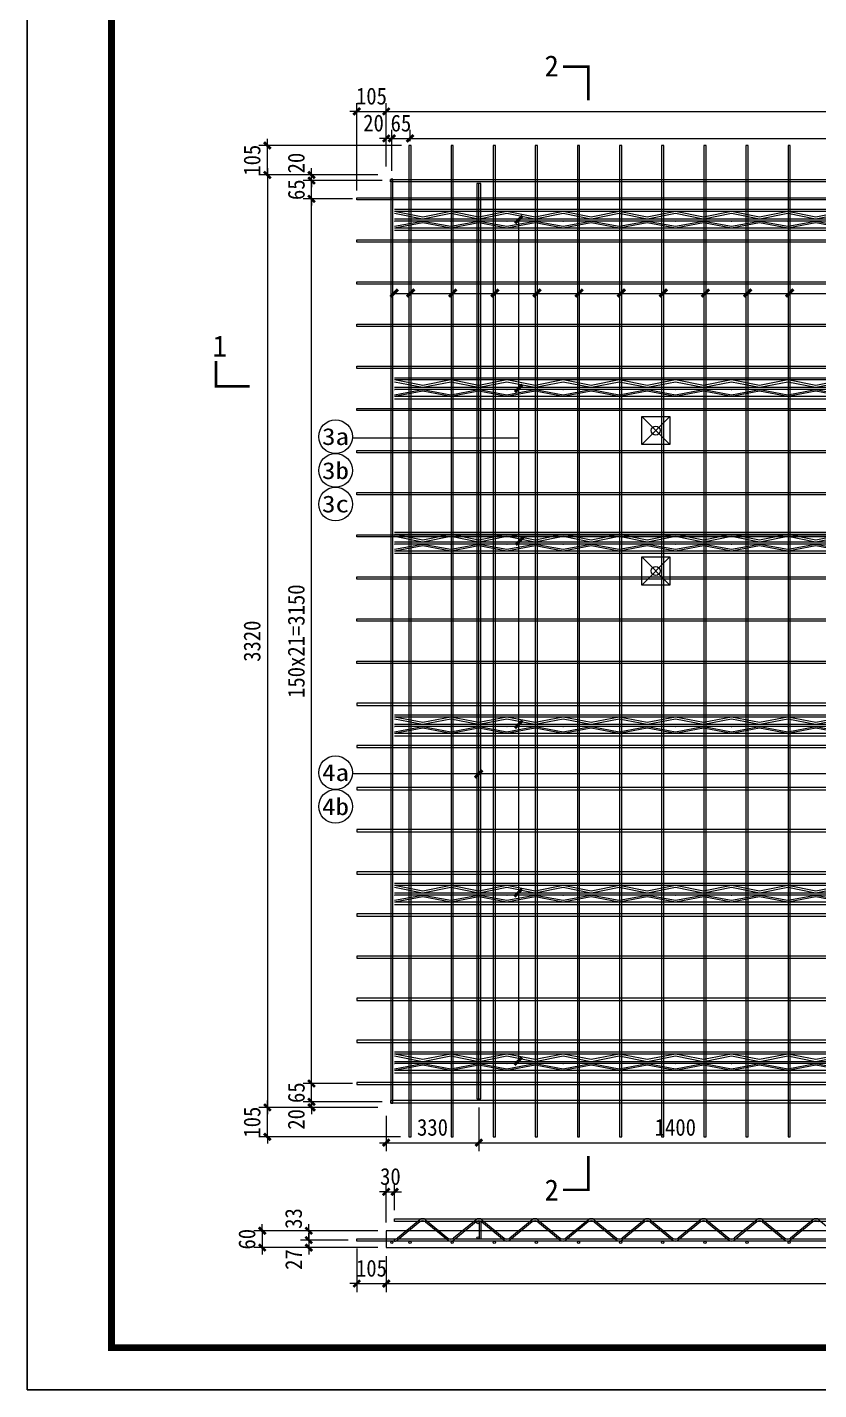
# Model space of a CAD drawing. Header units: millimetres. Extents: x 0 to 12600, y 0 to 8910.
# Drawn here: x 0 to 2819, y 0 to 4851 of the extents above; entities that cross this region are included whole.
import ezdxf
from ezdxf.enums import TextEntityAlignment as Align

# ---------------------------------------------------------------- set-up
doc = ezdxf.new("R2010")
doc.units = ezdxf.units.MM
for name, color, linetype, lineweight in [('PUB_DIM', 3, 'Continuous', 15), ('YG-标注', 151, 'Continuous', 15), ('YZ-符号', 96, 'Continuous', 9), ('墙板支撑', 7, 'Continuous', 15), ('文字标注', 7, 'Continuous', 15), ('轮廓线', 2, 'Continuous', 13)]:
    doc.layers.add(name, color=color, linetype=linetype, lineweight=lineweight)
for name, color, linetype in [('S-DETL-TEXT', 7, 'Continuous'), ('YZ-标题文字', 2, 'Continuous'), ('图框2', 1, 'Continuous'), ('图框线', 7, 'Continuous'), ('桁架', 4, 'Continuous'), ('钢筋', 7, 'Continuous')]:
    doc.layers.add(name, color=color, linetype=linetype)
doc.styles.add('YG-样式 2', font='simhei.ttf')
doc.styles.add('YZ-样式 1', font='simhei.ttf', dxfattribs={"width": 0.85})
doc.styles.add('YZ-样式 2', font='simhei.ttf', dxfattribs={"width": 0.9})
doc.dimstyles.new('YZ-30', dxfattribs={"dimscale": 30, "dimtxt": 2, "dimasz": 0.8, "dimexe": 1, "dimexo": 1, "dimgap": 0.8, "dimtad": 1, "dimdec": 0, "dimzin": 1, "dimdsep": 46, "dimtxsty": 'YZ-样式 2', "dimblk": 'ARCHTICK', "dimcen": 250, "dimdle": 0.8, "dimclrd": 151, "dimclre": 151, "dimclrt": 7, "dimazin": 0, "dimtfac": 1, "dimtdec": 0, "dimtix": 1, "dimtmove": 2, "dimatfit": 2, "dimldrblk": 'ARCHTICK', "dimfxl": 1, "dimlwd": 9, "dimlwe": 9, "dimarcsym": 0})

# ---------------------------------------------------------------- blocks, each defined once
blk = doc.blocks.new('_ArchTick')
at = {"color": 0, "linetype": 'ByBlock', "const_width": 0.4}
blk.add_lwpolyline([(-0.5, -0.5), (0.5, 0.5)], dxfattribs=at)
blk = doc.blocks.new('*D34')
at = {"layer": 'Defpoints', "color": 0, "ltscale": 30, "transparency": 16777216}
for p in [(1278.5, 4325.3), (855.2, 1005.3), (1278.5, 1005.3)]:
    blk.add_point(p, dxfattribs=at)
at = {"layer": 'YG-标注', "color": 151, "lineweight": 9, "ltscale": 30, "transparency": 16777216}
for p, q in [((1248.5, 4325.3), (825.2, 4325.3)), ((855.2, 4349.3), (855.2, 981.3)), ((1248.5, 1005.3), (825.2, 1005.3))]:
    blk.add_line(p, q, dxfattribs=at)
at = {"layer": 'YG-标注', "color": 151, "lineweight": 9, "ltscale": 30, "transparency": 16777216, "xscale": 24, "yscale": 24, "zscale": 24}
for p, rotation in [((855.2, 4325.3), 90), ((855.2, 1005.3), 270)]:
    blk.add_blockref('_ArchTick', p, dxfattribs=dict(at, rotation=rotation))
at = {"layer": 'YG-标注', "color": 7, "lineweight": 9, "ltscale": 30, "transparency": 16777216, "insert": (800.9, 2665.3), "char_height": 60, "attachment_point": 5, "rotation": 90, "style": 'YZ-样式 2'}
blk.add_mtext('3320', dxfattribs=at)
blk = doc.blocks.new('*D35')
at = {"layer": 'Defpoints', "color": 0, "ltscale": 30, "transparency": 16777216}
for p in [(855.2, 4430.3), (1363.5, 4430.3), (1278.5, 4325.3)]:
    blk.add_point(p, dxfattribs=at)
at = {"layer": 'YG-标注', "color": 151, "lineweight": 9, "ltscale": 30, "transparency": 16777216}
for p, q in [((1333.5, 4430.3), (825.2, 4430.3)), ((855.2, 4430.3), (855.2, 4454.3)), ((855.2, 4325.3), (855.2, 4430.3)), ((1248.5, 4325.3), (825.2, 4325.3)), ((855.2, 4325.3), (855.2, 4301.3))]:
    blk.add_line(p, q, dxfattribs=at)
at = {"layer": 'YG-标注', "color": 151, "lineweight": 9, "ltscale": 30, "transparency": 16777216, "xscale": 24, "yscale": 24, "zscale": 24}
for p, rotation in [((855.2, 4430.3), 270), ((855.2, 4325.3), 90)]:
    blk.add_blockref('_ArchTick', p, dxfattribs=dict(at, rotation=rotation))
at = {"layer": 'YG-标注', "color": 7, "lineweight": 9, "ltscale": 30, "transparency": 16777216, "insert": (800.9, 4377.8), "char_height": 60, "attachment_point": 5, "rotation": 90, "style": 'YZ-样式 2'}
blk.add_mtext('105', dxfattribs=at)
blk = doc.blocks.new('*D36')
at = {"layer": 'Defpoints', "color": 0, "ltscale": 30, "transparency": 16777216}
for p in [(855.2, 1005.3), (1278.5, 1005.3), (1359.5, 900.3)]:
    blk.add_point(p, dxfattribs=at)
at = {"layer": 'YG-标注', "color": 151, "lineweight": 9, "ltscale": 30, "transparency": 16777216}
for p, q in [((855.2, 1005.3), (855.2, 1029.3)), ((1248.5, 1005.3), (825.2, 1005.3)), ((855.2, 900.3), (855.2, 1005.3)), ((1329.5, 900.3), (825.2, 900.3)), ((855.2, 900.3), (855.2, 876.3))]:
    blk.add_line(p, q, dxfattribs=at)
at = {"layer": 'YG-标注', "color": 151, "lineweight": 9, "ltscale": 30, "transparency": 16777216, "xscale": 24, "yscale": 24, "zscale": 24}
for p, rotation in [((855.2, 1005.3), 270), ((855.2, 900.3), 90)]:
    blk.add_blockref('_ArchTick', p, dxfattribs=dict(at, rotation=rotation))
at = {"layer": 'YG-标注', "color": 7, "lineweight": 9, "ltscale": 30, "transparency": 16777216, "insert": (800.9, 952.8), "char_height": 60, "attachment_point": 5, "rotation": 90, "style": 'YZ-样式 2'}
blk.add_mtext('105', dxfattribs=at)
blk = doc.blocks.new('*D37')
at = {"layer": 'Defpoints', "color": 0, "ltscale": 30, "transparency": 16777216}
for p in [(1012.5, 1025.3), (1293.5, 1025.3), (1278.5, 1005.3)]:
    blk.add_point(p, dxfattribs=at)
at = {"layer": 'YG-标注', "color": 151, "lineweight": 9, "ltscale": 30, "transparency": 16777216}
for p, q in [((1263.5, 1025.3), (982.5, 1025.3)), ((1012.5, 1025.3), (1012.5, 1049.3)), ((1012.5, 1005.3), (1012.5, 1025.3)), ((1248.5, 1005.3), (982.5, 1005.3)), ((1012.5, 1005.3), (1012.5, 981.3))]:
    blk.add_line(p, q, dxfattribs=at)
at = {"layer": 'YG-标注', "color": 151, "lineweight": 9, "ltscale": 30, "transparency": 16777216, "xscale": 24, "yscale": 24, "zscale": 24}
for p, rotation in [((1012.5, 1025.3), 270), ((1012.5, 1005.3), 90)]:
    blk.add_blockref('_ArchTick', p, dxfattribs=dict(at, rotation=rotation))
at = {"layer": 'YG-标注', "color": 7, "lineweight": 9, "ltscale": 30, "transparency": 16777216, "insert": (958.2, 962.6), "char_height": 60, "attachment_point": 5, "rotation": 90, "style": 'YZ-样式 2'}
blk.add_mtext('20', dxfattribs=at)
blk = doc.blocks.new('*D38')
at = {"layer": 'Defpoints', "color": 0, "ltscale": 30, "transparency": 16777216}
for p in [(1012.5, 4240.3), (1188.5, 4240.3), (1188.5, 1090.3)]:
    blk.add_point(p, dxfattribs=at)
at = {"layer": 'YG-标注', "color": 151, "lineweight": 9, "ltscale": 30, "transparency": 16777216}
for p, q in [((1158.5, 4240.3), (982.5, 4240.3)), ((1012.5, 1066.3), (1012.5, 4264.3)), ((1158.5, 1090.3), (982.5, 1090.3))]:
    blk.add_line(p, q, dxfattribs=at)
at = {"layer": 'YG-标注', "color": 151, "lineweight": 9, "ltscale": 30, "transparency": 16777216, "xscale": 24, "yscale": 24, "zscale": 24}
for p, rotation in [((1012.5, 4240.3), 90), ((1012.5, 1090.3), 270)]:
    blk.add_blockref('_ArchTick', p, dxfattribs=dict(at, rotation=rotation))
at = {"layer": 'YG-标注', "color": 7, "lineweight": 9, "ltscale": 30, "transparency": 16777216, "insert": (958.2, 2665.3), "char_height": 60, "attachment_point": 5, "rotation": 90, "style": 'YZ-样式 2'}
blk.add_mtext('150x21=3150', dxfattribs=at)
blk = doc.blocks.new('*D39')
at = {"layer": 'Defpoints', "color": 0, "ltscale": 30, "transparency": 16777216}
for p in [(1012.5, 4305.3), (1293.5, 4305.3), (1188.5, 4240.3)]:
    blk.add_point(p, dxfattribs=at)
at = {"layer": 'YG-标注', "color": 151, "lineweight": 9, "ltscale": 30, "transparency": 16777216}
for p, q in [((1012.5, 4305.3), (1012.5, 4329.3)), ((1263.5, 4305.3), (982.5, 4305.3)), ((1012.5, 4240.3), (1012.5, 4305.3)), ((1158.5, 4240.3), (982.5, 4240.3)), ((1012.5, 4240.3), (1012.5, 4216.3))]:
    blk.add_line(p, q, dxfattribs=at)
at = {"layer": 'YG-标注', "color": 151, "lineweight": 9, "ltscale": 30, "transparency": 16777216, "xscale": 24, "yscale": 24, "zscale": 24}
for p, rotation in [((1012.5, 4305.3), 270), ((1012.5, 4240.3), 90)]:
    blk.add_blockref('_ArchTick', p, dxfattribs=dict(at, rotation=rotation))
at = {"layer": 'YG-标注', "color": 7, "lineweight": 9, "ltscale": 30, "transparency": 16777216, "insert": (958.5, 4272.8), "char_height": 60, "attachment_point": 5, "rotation": 90, "style": 'YZ-样式 2'}
blk.add_mtext('65', dxfattribs=at)
blk = doc.blocks.new('*D40')
at = {"layer": 'Defpoints', "color": 0, "ltscale": 30, "transparency": 16777216}
for p in [(1012.5, 4325.3), (1278.5, 4325.3), (1293.5, 4305.3)]:
    blk.add_point(p, dxfattribs=at)
at = {"layer": 'YG-标注', "color": 151, "lineweight": 9, "ltscale": 30, "transparency": 16777216}
for p, q in [((1248.5, 4325.3), (982.5, 4325.3)), ((1012.5, 4325.3), (1012.5, 4349.3)), ((1012.5, 4305.3), (1012.5, 4325.3)), ((1263.5, 4305.3), (982.5, 4305.3)), ((1012.5, 4305.3), (1012.5, 4281.3))]:
    blk.add_line(p, q, dxfattribs=at)
at = {"layer": 'YG-标注', "color": 151, "lineweight": 9, "ltscale": 30, "transparency": 16777216, "xscale": 24, "yscale": 24, "zscale": 24}
for p, rotation in [((1012.5, 4325.3), 270), ((1012.5, 4305.3), 90)]:
    blk.add_blockref('_ArchTick', p, dxfattribs=dict(at, rotation=rotation))
at = {"layer": 'YG-标注', "color": 7, "lineweight": 9, "ltscale": 30, "transparency": 16777216, "insert": (958.2, 4367.6), "char_height": 60, "attachment_point": 5, "rotation": 90, "style": 'YZ-样式 2'}
blk.add_mtext('20', dxfattribs=at)
blk = doc.blocks.new('*D41')
at = {"layer": 'Defpoints', "color": 0, "ltscale": 30, "transparency": 16777216}
for p in [(1012.5, 1090.3), (1188.5, 1090.3), (1293.5, 1025.3)]:
    blk.add_point(p, dxfattribs=at)
at = {"layer": 'YG-标注', "color": 151, "lineweight": 9, "ltscale": 30, "transparency": 16777216}
for p, q in [((1158.5, 1090.3), (982.5, 1090.3)), ((1012.5, 1090.3), (1012.5, 1114.3)), ((1012.5, 1025.3), (1012.5, 1090.3)), ((1263.5, 1025.3), (982.5, 1025.3)), ((1012.5, 1025.3), (1012.5, 1001.3))]:
    blk.add_line(p, q, dxfattribs=at)
at = {"layer": 'YG-标注', "color": 151, "lineweight": 9, "ltscale": 30, "transparency": 16777216, "xscale": 24, "yscale": 24, "zscale": 24}
for p, rotation in [((1012.5, 1090.3), 270), ((1012.5, 1025.3), 90)]:
    blk.add_blockref('_ArchTick', p, dxfattribs=dict(at, rotation=rotation))
at = {"layer": 'YG-标注', "color": 7, "lineweight": 9, "ltscale": 30, "transparency": 16777216, "insert": (958.5, 1057.8), "char_height": 60, "attachment_point": 5, "rotation": 90, "style": 'YZ-样式 2'}
blk.add_mtext('65', dxfattribs=at)
blk = doc.blocks.new('A$C7C4453D7')
at = {"color": 3, "lineweight": 15, "xscale": -80, "yscale": 80, "zscale": 80, "rotation": 180}
blk.add_blockref('_ArchTick', (0, 0), dxfattribs=at)
blk = doc.blocks.new('*D49')
at = {"layer": 'Defpoints', "color": 0, "ltscale": 30, "transparency": 16777216}
for p in [(1278.5, 4551.4), (1278.5, 4325.3), (1173.5, 4240.3)]:
    blk.add_point(p, dxfattribs=at)
at = {"layer": 'YG-标注', "color": 151, "lineweight": 9, "ltscale": 30, "transparency": 16777216}
for p, q in [((1173.5, 4270.3), (1173.5, 4581.4)), ((1278.5, 4355.3), (1278.5, 4581.4)), ((1173.5, 4551.4), (1149.5, 4551.4)), ((1173.5, 4551.4), (1278.5, 4551.4)), ((1278.5, 4551.4), (1302.5, 4551.4))]:
    blk.add_line(p, q, dxfattribs=at)
at = {"layer": 'YG-标注', "color": 151, "lineweight": 9, "ltscale": 30, "transparency": 16777216, "xscale": 24, "yscale": 24, "zscale": 24}
blk.add_blockref('_ArchTick', (1173.5, 4551.4), dxfattribs=at)
at = {"layer": 'YG-标注', "color": 151, "lineweight": 9, "ltscale": 30, "transparency": 16777216, "xscale": 24, "yscale": 24, "zscale": 24, "rotation": 180}
blk.add_blockref('_ArchTick', (1278.5, 4551.4), dxfattribs=at)
at = {"layer": 'YG-标注', "color": 7, "ltscale": 30, "transparency": 16777216, "insert": (1226, 4605.7), "char_height": 60, "attachment_point": 5, "style": 'YZ-样式 2'}
blk.add_mtext('105', dxfattribs=at)
blk = doc.blocks.new('*D50')
at = {"layer": 'Defpoints', "color": 0, "ltscale": 30, "transparency": 16777216}
for p in [(1363.5, 4455.6), (1363.5, 4415.3), (1298.5, 4310.3)]:
    blk.add_point(p, dxfattribs=at)
at = {"layer": 'YG-标注', "color": 151, "lineweight": 9, "ltscale": 30, "transparency": 16777216}
for p, q in [((1298.5, 4340.3), (1298.5, 4485.6)), ((1363.5, 4445.3), (1363.5, 4485.6)), ((1298.5, 4455.6), (1274.5, 4455.6)), ((1298.5, 4455.6), (1363.5, 4455.6)), ((1363.5, 4455.6), (1387.5, 4455.6))]:
    blk.add_line(p, q, dxfattribs=at)
at = {"layer": 'YG-标注', "color": 151, "lineweight": 9, "ltscale": 30, "transparency": 16777216, "xscale": 24, "yscale": 24, "zscale": 24}
blk.add_blockref('_ArchTick', (1298.5, 4455.6), dxfattribs=at)
at = {"layer": 'YG-标注', "color": 151, "lineweight": 9, "ltscale": 30, "transparency": 16777216, "xscale": 24, "yscale": 24, "zscale": 24, "rotation": 180}
blk.add_blockref('_ArchTick', (1363.5, 4455.6), dxfattribs=at)
at = {"layer": 'YG-标注', "color": 7, "ltscale": 30, "transparency": 16777216, "insert": (1331, 4509.6), "char_height": 60, "attachment_point": 5, "style": 'YZ-样式 2'}
blk.add_mtext('65', dxfattribs=at)
blk = doc.blocks.new('*D51')
at = {"layer": 'Defpoints', "color": 0, "ltscale": 30, "transparency": 16777216}
for p in [(1278.5, 4455.6), (1278.5, 4325.3), (1298.5, 4310.3)]:
    blk.add_point(p, dxfattribs=at)
at = {"layer": 'YG-标注', "color": 151, "lineweight": 9, "ltscale": 30, "transparency": 16777216}
for p, q in [((1278.5, 4355.3), (1278.5, 4485.6)), ((1298.5, 4340.3), (1298.5, 4485.6)), ((1278.5, 4455.6), (1254.5, 4455.6)), ((1298.5, 4455.6), (1278.5, 4455.6)), ((1298.5, 4455.6), (1322.5, 4455.6))]:
    blk.add_line(p, q, dxfattribs=at)
at = {"layer": 'YG-标注', "color": 151, "lineweight": 9, "ltscale": 30, "transparency": 16777216, "xscale": 24, "yscale": 24, "zscale": 24}
blk.add_blockref('_ArchTick', (1278.5, 4455.6), dxfattribs=at)
at = {"layer": 'YG-标注', "color": 151, "lineweight": 9, "ltscale": 30, "transparency": 16777216, "xscale": 24, "yscale": 24, "zscale": 24, "rotation": 180}
blk.add_blockref('_ArchTick', (1298.5, 4455.6), dxfattribs=at)
at = {"layer": 'YG-标注', "color": 7, "ltscale": 30, "transparency": 16777216, "insert": (1233.3, 4509.9), "char_height": 60, "attachment_point": 5, "style": 'YZ-样式 2'}
blk.add_mtext('20', dxfattribs=at)
blk = doc.blocks.new('*D52')
at = {"layer": 'Defpoints', "color": 0, "ltscale": 30, "transparency": 16777216}
for p in [(4898.5, 4551.4), (1278.5, 4325.3), (4898.5, 4325.3)]:
    blk.add_point(p, dxfattribs=at)
at = {"layer": 'YG-标注', "color": 151, "lineweight": 9, "ltscale": 30, "transparency": 16777216}
for p, q in [((1278.5, 4355.3), (1278.5, 4581.4)), ((4898.5, 4355.3), (4898.5, 4581.4)), ((1254.5, 4551.4), (4922.5, 4551.4))]:
    blk.add_line(p, q, dxfattribs=at)
at = {"layer": 'YG-标注', "color": 151, "lineweight": 9, "ltscale": 30, "transparency": 16777216, "xscale": 24, "yscale": 24, "zscale": 24, "rotation": 180}
blk.add_blockref('_ArchTick', (1278.5, 4551.4), dxfattribs=at)
at = {"layer": 'YG-标注', "color": 151, "lineweight": 9, "ltscale": 30, "transparency": 16777216, "xscale": 24, "yscale": 24, "zscale": 24}
blk.add_blockref('_ArchTick', (4898.5, 4551.4), dxfattribs=at)
at = {"layer": 'YG-标注', "color": 7, "lineweight": 9, "ltscale": 30, "transparency": 16777216, "insert": (3088.5, 4605.7), "char_height": 60, "attachment_point": 5, "style": 'YZ-样式 2'}
blk.add_mtext('3620', dxfattribs=at)
blk = doc.blocks.new('*D55')
at = {"layer": 'Defpoints', "color": 0, "ltscale": 30, "transparency": 16777216}
for p in [(1363.5, 4415.3), (4813.5, 4455.6), (4813.5, 4415.3)]:
    blk.add_point(p, dxfattribs=at)
at = {"layer": 'YG-标注', "color": 151, "lineweight": 9, "ltscale": 30, "transparency": 16777216}
for p, q in [((1363.5, 4445.3), (1363.5, 4485.6)), ((4813.5, 4445.3), (4813.5, 4485.6)), ((1339.5, 4455.6), (4837.5, 4455.6))]:
    blk.add_line(p, q, dxfattribs=at)
at = {"layer": 'YG-标注', "color": 151, "lineweight": 9, "ltscale": 30, "transparency": 16777216, "xscale": 24, "yscale": 24, "zscale": 24, "rotation": 180}
blk.add_blockref('_ArchTick', (1363.5, 4455.6), dxfattribs=at)
at = {"layer": 'YG-标注', "color": 151, "lineweight": 9, "ltscale": 30, "transparency": 16777216, "xscale": 24, "yscale": 24, "zscale": 24}
blk.add_blockref('_ArchTick', (4813.5, 4455.6), dxfattribs=at)
at = {"layer": 'YG-标注', "color": 7, "ltscale": 30, "transparency": 16777216, "insert": (3088.5, 4509.9), "char_height": 60, "attachment_point": 5, "style": 'YZ-样式 2'}
blk.add_mtext('150x23=3450', dxfattribs=at)
blk = doc.blocks.new('*D57')
at = {"layer": 'Defpoints', "color": 0, "ltscale": 30, "transparency": 16777216}
for p in [(1173.5, 533), (1278.5, 506), (1278.5, 377.9)]:
    blk.add_point(p, dxfattribs=at)
at = {"layer": 'YG-标注', "color": 151, "lineweight": 9, "ltscale": 30, "transparency": 16777216}
for p, q in [((1173.5, 503), (1173.5, 347.9)), ((1278.5, 476), (1278.5, 347.9)), ((1173.5, 377.9), (1149.5, 377.9)), ((1173.5, 377.9), (1278.5, 377.9)), ((1278.5, 377.9), (1302.5, 377.9))]:
    blk.add_line(p, q, dxfattribs=at)
at = {"layer": 'YG-标注', "color": 151, "lineweight": 9, "ltscale": 30, "transparency": 16777216, "xscale": 24, "yscale": 24, "zscale": 24}
blk.add_blockref('_ArchTick', (1173.5, 377.9), dxfattribs=at)
at = {"layer": 'YG-标注', "color": 151, "lineweight": 9, "ltscale": 30, "transparency": 16777216, "xscale": 24, "yscale": 24, "zscale": 24, "rotation": 180}
blk.add_blockref('_ArchTick', (1278.5, 377.9), dxfattribs=at)
at = {"layer": 'YG-标注', "color": 7, "lineweight": 9, "ltscale": 30, "transparency": 16777216, "insert": (1226, 432.3), "char_height": 60, "attachment_point": 5, "style": 'YZ-样式 2'}
blk.add_mtext('105', dxfattribs=at)
blk = doc.blocks.new('*D58')
at = {"layer": 'Defpoints', "color": 0, "ltscale": 30, "transparency": 16777216}
for p in [(1278.5, 506), (4898.5, 506), (4898.5, 377.9)]:
    blk.add_point(p, dxfattribs=at)
at = {"layer": 'YG-标注', "color": 151, "lineweight": 9, "ltscale": 30, "transparency": 16777216}
for p, q in [((1278.5, 476), (1278.5, 347.9)), ((4898.5, 476), (4898.5, 347.9)), ((1254.5, 377.9), (4922.5, 377.9))]:
    blk.add_line(p, q, dxfattribs=at)
at = {"layer": 'YG-标注', "color": 151, "lineweight": 9, "ltscale": 30, "transparency": 16777216, "xscale": 24, "yscale": 24, "zscale": 24, "rotation": 180}
blk.add_blockref('_ArchTick', (1278.5, 377.9), dxfattribs=at)
at = {"layer": 'YG-标注', "color": 151, "lineweight": 9, "ltscale": 30, "transparency": 16777216, "xscale": 24, "yscale": 24, "zscale": 24}
blk.add_blockref('_ArchTick', (4898.5, 377.9), dxfattribs=at)
at = {"layer": 'YG-标注', "color": 7, "lineweight": 9, "ltscale": 30, "transparency": 16777216, "insert": (3088.5, 432.3), "char_height": 60, "attachment_point": 5, "style": 'YZ-样式 2'}
blk.add_mtext('3620', dxfattribs=at)
blk = doc.blocks.new('*D61')
at = {"layer": 'Defpoints', "color": 0, "ltscale": 30, "transparency": 16777216}
for p in [(1308.5, 704.6), (1308.5, 609), (1278.5, 566)]:
    blk.add_point(p, dxfattribs=at)
at = {"layer": 'YG-标注', "color": 151, "lineweight": 9, "ltscale": 30, "transparency": 16777216}
for p, q in [((1278.5, 596), (1278.5, 734.6)), ((1308.5, 639), (1308.5, 734.6)), ((1278.5, 704.6), (1254.5, 704.6)), ((1278.5, 704.6), (1308.5, 704.6)), ((1308.5, 704.6), (1332.5, 704.6))]:
    blk.add_line(p, q, dxfattribs=at)
at = {"layer": 'YG-标注', "color": 151, "lineweight": 9, "ltscale": 30, "transparency": 16777216, "xscale": 24, "yscale": 24, "zscale": 24}
blk.add_blockref('_ArchTick', (1278.5, 704.6), dxfattribs=at)
at = {"layer": 'YG-标注', "color": 151, "lineweight": 9, "ltscale": 30, "transparency": 16777216, "xscale": 24, "yscale": 24, "zscale": 24, "rotation": 180}
blk.add_blockref('_ArchTick', (1308.5, 704.6), dxfattribs=at)
at = {"layer": 'YG-标注', "color": 7, "lineweight": 9, "ltscale": 30, "transparency": 16777216, "insert": (1293.5, 759), "char_height": 60, "attachment_point": 5, "style": 'YZ-样式 2'}
blk.add_mtext('30', dxfattribs=at)
blk = doc.blocks.new('*D62')
at = {"layer": 'Defpoints', "color": 0, "ltscale": 30, "transparency": 16777216}
for p in [(1278.5, 566), (837.1, 506), (1278.5, 506)]:
    blk.add_point(p, dxfattribs=at)
at = {"layer": 'YG-标注', "color": 151, "lineweight": 9, "ltscale": 30, "transparency": 16777216}
for p, q in [((837.1, 566), (837.1, 590)), ((1248.5, 566), (807.1, 566)), ((837.1, 566), (837.1, 506)), ((1248.5, 506), (807.1, 506)), ((837.1, 506), (837.1, 482))]:
    blk.add_line(p, q, dxfattribs=at)
at = {"layer": 'YG-标注', "color": 151, "lineweight": 9, "ltscale": 30, "transparency": 16777216, "xscale": 24, "yscale": 24, "zscale": 24}
for p, rotation in [((837.1, 566), 270), ((837.1, 506), 90)]:
    blk.add_blockref('_ArchTick', p, dxfattribs=dict(at, rotation=rotation))
at = {"layer": 'YG-标注', "color": 7, "lineweight": 9, "ltscale": 30, "transparency": 16777216, "insert": (782.7, 536), "char_height": 60, "attachment_point": 5, "rotation": 90, "style": 'YZ-样式 2'}
blk.add_mtext('60', dxfattribs=at)
blk = doc.blocks.new('*D63')
at = {"layer": 'Defpoints', "color": 0, "ltscale": 30, "transparency": 16777216}
for p in [(1278.5, 566), (1002.7, 533), (1173.5, 533)]:
    blk.add_point(p, dxfattribs=at)
at = {"layer": 'YG-标注', "color": 151, "lineweight": 9, "ltscale": 30, "transparency": 16777216}
for p, q in [((1002.7, 566), (1002.7, 590)), ((1248.5, 566), (972.7, 566)), ((1002.7, 566), (1002.7, 533)), ((1143.5, 533), (972.7, 533)), ((1002.7, 533), (1002.7, 509))]:
    blk.add_line(p, q, dxfattribs=at)
at = {"layer": 'YG-标注', "color": 151, "lineweight": 9, "ltscale": 30, "transparency": 16777216, "xscale": 24, "yscale": 24, "zscale": 24}
for p, rotation in [((1002.7, 566), 270), ((1002.7, 533), 90)]:
    blk.add_blockref('_ArchTick', p, dxfattribs=dict(at, rotation=rotation))
at = {"layer": 'YG-标注', "color": 7, "lineweight": 9, "ltscale": 30, "transparency": 16777216, "insert": (948.7, 609.7), "char_height": 60, "attachment_point": 5, "rotation": 90, "style": 'YZ-样式 2'}
blk.add_mtext('33', dxfattribs=at)
blk = doc.blocks.new('*D64')
at = {"layer": 'Defpoints', "color": 0, "ltscale": 30, "transparency": 16777216}
for p in [(1002.7, 506), (1173.5, 533), (1278.5, 506)]:
    blk.add_point(p, dxfattribs=at)
at = {"layer": 'YG-标注', "color": 151, "lineweight": 9, "ltscale": 30, "transparency": 16777216}
for p, q in [((1002.7, 533), (1002.7, 557)), ((1143.5, 533), (972.7, 533)), ((1248.5, 506), (972.7, 506)), ((1002.7, 533), (1002.7, 506)), ((1002.7, 506), (1002.7, 482))]:
    blk.add_line(p, q, dxfattribs=at)
at = {"layer": 'YG-标注', "color": 151, "lineweight": 9, "ltscale": 30, "transparency": 16777216, "xscale": 24, "yscale": 24, "zscale": 24}
for p, rotation in [((1002.7, 533), 270), ((1002.7, 506), 90)]:
    blk.add_blockref('_ArchTick', p, dxfattribs=dict(at, rotation=rotation))
at = {"layer": 'YG-标注', "color": 7, "lineweight": 9, "ltscale": 30, "transparency": 16777216, "insert": (948.7, 463.5), "char_height": 60, "attachment_point": 5, "rotation": 90, "style": 'YZ-样式 2'}
blk.add_mtext('27', dxfattribs=at)
blk = doc.blocks.new('A$C57DD017C')
at = {"layer": '桁架', "color": 4, "lineweight": 9}
for p, q in [((-3560.9, 4), (-3559.1, 4)), ((-3560, 38), (0, 38)), ((-3460, 10), (-3560, 30)), ((-3560, 30), (-3560, 30)), ((0, 30), (-3560, 30)), ((-3560, 23.7), (-3560, 23.7)), ((-3560, 23.7), (-3460.9, 4)), ((-3560, 4), (0, 4)), ((-3360, 30), (-3460, 10)), ((-3459.1, 4), (-3360, 23.7)), ((-3360.9, 4), (-3359.1, 4)), ((-3260, 10), (-3360, 30)), ((-3360, 23.7), (-3260.9, 4)), ((-3160, 30), (-3260, 10)), ((-3259.1, 4), (-3160, 23.7)), ((-3160.9, 4), (-3159.1, 4)), ((-3160.9, 4), (-3159.3, 4)), ((-3060, 10), (-3160, 30)), ((-3160, 23.7), (-3060.9, 4)), ((-2960, 30), (-3060, 10)), ((-3059.1, 4), (-2960, 23.7)), ((-2960.9, 4), (-2959.1, 4)), ((-2960.9, 4), (-2959.1, 4)), ((-2960.9, 4), (-2959.3, 4)), ((-2860, 10), (-2960, 30)), ((-2960, 23.7), (-2860.9, 4)), ((-2760, 30), (-2860, 10)), ((-2859.1, 4), (-2760, 23.7)), ((-2760.9, 4), (-2759.1, 4)), ((-2660, 10), (-2760, 30)), ((-2760, 23.7), (-2660.9, 4)), ((-2560, 30), (-2660, 10)), ((-2659.1, 4), (-2560, 23.7)), ((-2560.9, 4), (-2559.1, 4)), ((-2460, 10), (-2560, 30)), ((-2560, 23.7), (-2460.9, 4)), ((-2360, 30), (-2460, 10)), ((-2459.1, 4), (-2360, 23.7)), ((-2360.9, 4), (-2359.1, 4)), ((-2260, 10), (-2360, 30)), ((-2360, 23.7), (-2260.9, 4)), ((-2160, 30), (-2260, 10)), ((-2259.1, 4), (-2160, 23.7)), ((-2160.9, 4), (-2159.1, 4)), ((-2060, 10), (-2160, 30)), ((-2160, 23.7), (-2060.9, 4)), ((-1960, 30), (-2060, 10)), ((-2059.3, 4), (-1960, 23.7)), ((-1960.9, 4), (-1959.3, 4)), ((-1860, 10), (-1960, 30)), ((-1960, 23.7), (-1860.9, 4)), ((-1760, 30), (-1860, 10)), ((-1859.1, 4), (-1760, 23.7)), ((-1760.9, 4), (-1759.1, 4)), ((-1660, 10), (-1760, 30)), ((-1760, 23.7), (-1660.9, 4)), ((-1560, 30), (-1660, 10)), ((-1659.1, 4), (-1560, 23.7)), ((-1560.9, 4), (-1559.1, 4)), ((-1460, 10), (-1560, 30)), ((-1560, 23.7), (-1460.9, 4)), ((-1360, 30), (-1460, 10)), ((-1459.1, 4), (-1360, 23.7)), ((-1360.9, 4), (-1359.1, 4)), ((-1260, 10), (-1360, 30)), ((-1360, 23.7), (-1260.9, 4)), ((-1160, 30), (-1260, 10)), ((-1259.1, 4), (-1160, 23.7)), ((-1160.9, 4), (-1159.1, 4)), ((-1160.9, 4), (-1159.3, 4)), ((-1060, 10), (-1160, 30)), ((-1160, 23.7), (-1060.9, 4)), ((-960, 30), (-1060, 10)), ((-1059.1, 4), (-960, 23.7)), ((-960.9, 4), (-959.1, 4)), ((-960.9, 4), (-959.1, 4)), ((-960.9, 4), (-959.3, 4)), ((-860, 10), (-960, 30)), ((-960, 23.7), (-860.9, 4)), ((-760, 30), (-860, 10)), ((-859.1, 4), (-760, 23.7)), ((-760.9, 4), (-759.1, 4)), ((-660, 10), (-760, 30)), ((-760, 23.7), (-660.9, 4)), ((-560, 30), (-660, 10)), ((-659.1, 4), (-560, 23.7)), ((-560.9, 4), (-559.1, 4)), ((-460, 10), (-560, 30)), ((-560, 23.7), (-460.9, 4)), ((-360, 30), (-460, 10)), ((-459.1, 4), (-360, 23.7)), ((-360.9, 4), (-359.1, 4)), ((-260, 10), (-360, 30)), ((-360, 23.7), (-260.9, 4)), ((-160, 30), (-260, 10)), ((-259.1, 4), (-160, 23.7)), ((-160.9, 4), (-159.1, 4)), ((-160.9, 4), (-159.1, 4)), ((-60, 10), (-160, 30)), ((-160, 23.7), (-60.9, 4)), ((0, 22), (-60, 10)), ((-59.1, 4), (0, 15.7)), ((0, 38), (0, 30)), ((0, 4), (0, -4)), ((-3560.9, -4), (-3559.1, -4)), ((-3560, -22.7), (-3460.9, -4)), ((0, -4), (-3560, -4)), ((-3460, -10), (-3560, -29)), ((-3560, -22.7), (-3560, -22.7)), ((-3560, -29), (-3560, -29)), ((0, -29), (-3560, -29)), ((-3560, -37), (0, -37)), ((-3360, -29), (-3460, -10)), ((-3459.1, -4), (-3360, -22.7)), ((-3360.9, -4), (-3359.1, -4)), ((-3360, -22.7), (-3260.9, -4)), ((-3260, -10), (-3360, -29)), ((-3160, -29), (-3260, -10)), ((-3259.1, -4), (-3160, -22.7)), ((-3160.9, -4), (-3159.1, -4)), ((-3160.9, -4), (-3159.3, -4)), ((-3160, -22.7), (-3060.9, -4)), ((-3060, -10), (-3160, -29)), ((-2960, -29), (-3060, -10)), ((-3059.1, -4), (-2960, -22.7)), ((-2960.9, -4), (-2959.1, -4)), ((-2960.9, -4), (-2959.1, -4)), ((-2960.9, -4), (-2959.3, -4)), ((-2960, -22.7), (-2860.9, -4)), ((-2860, -10), (-2960, -29)), ((-2760, -29), (-2860, -10)), ((-2859.1, -4), (-2760, -22.7)), ((-2760.9, -4), (-2759.1, -4)), ((-2760, -22.7), (-2660.9, -4)), ((-2660, -10), (-2760, -29)), ((-2560, -29), (-2660, -10)), ((-2659.1, -4), (-2560, -22.7)), ((-2560.9, -4), (-2559.1, -4)), ((-2560, -22.7), (-2460.9, -4)), ((-2460, -10), (-2560, -29)), ((-2360, -29), (-2460, -10)), ((-2459.1, -4), (-2360, -22.7)), ((-2360.9, -4), (-2359.1, -4)), ((-2360, -22.7), (-2260.9, -4)), ((-2260, -10), (-2360, -29)), ((-2160, -29), (-2260, -10)), ((-2259.1, -4), (-2160, -22.7)), ((-2160.9, -4), (-2159.1, -4)), ((-2160, -22.7), (-2060.9, -4)), ((-2060, -10), (-2160, -29)), ((-1960, -29), (-2060, -10)), ((-2059.3, -4), (-1960, -22.7)), ((-1960.9, -4), (-1959.3, -4)), ((-1960, -22.7), (-1860.9, -4)), ((-1860, -10), (-1960, -29)), ((-1760, -29), (-1860, -10)), ((-1859.1, -4), (-1760, -22.7)), ((-1760.9, -4), (-1759.1, -4)), ((-1760, -22.7), (-1660.9, -4)), ((-1660, -10), (-1760, -29)), ((-1560, -29), (-1660, -10)), ((-1659.1, -4), (-1560, -22.7)), ((-1560.9, -4), (-1559.1, -4)), ((-1560, -22.7), (-1460.9, -4)), ((-1460, -10), (-1560, -29)), ((-1360, -29), (-1460, -10)), ((-1459.1, -4), (-1360, -22.7)), ((-1360.9, -4), (-1359.1, -4)), ((-1360, -22.7), (-1260.9, -4)), ((-1260, -10), (-1360, -29)), ((-1160, -29), (-1260, -10)), ((-1259.1, -4), (-1160, -22.7)), ((-1160.9, -4), (-1159.1, -4)), ((-1160.9, -4), (-1159.3, -4)), ((-1160, -22.7), (-1060.9, -4)), ((-1060, -10), (-1160, -29)), ((-960, -29), (-1060, -10)), ((-1059.1, -4), (-960, -22.7)), ((-960.9, -4), (-959.1, -4)), ((-960.9, -4), (-959.1, -4)), ((-960.9, -4), (-959.3, -4)), ((-960, -22.7), (-860.9, -4)), ((-860, -10), (-960, -29)), ((-760, -29), (-860, -10)), ((-859.1, -4), (-760, -22.7)), ((-760.9, -4), (-759.1, -4)), ((-760, -22.7), (-660.9, -4)), ((-660, -10), (-760, -29)), ((-560, -29), (-660, -10)), ((-659.1, -4), (-560, -22.7)), ((-560.9, -4), (-559.1, -4)), ((-560, -22.7), (-460.9, -4)), ((-460, -10), (-560, -29)), ((-360, -29), (-460, -10)), ((-459.1, -4), (-360, -22.7)), ((-360.9, -4), (-359.1, -4)), ((-360, -22.7), (-260.9, -4)), ((-260, -10), (-360, -29)), ((-160, -29), (-260, -10)), ((-259.1, -4), (-160, -22.7)), ((-160.9, -4), (-159.1, -4)), ((-160.9, -4), (-159.1, -4)), ((-160, -22.7), (-60.9, -4)), ((-60, -10), (-160, -29)), ((0, -21.4), (-60, -10)), ((-59.1, -4), (0, -15.1)), ((0, -37), (0, -29))]:
    blk.add_line(p, q, dxfattribs=at)
blk = doc.blocks.new('*D91')
at = {"layer": 'Defpoints', "color": 0, "ltscale": 30, "transparency": 16777216}
for p in [(1608.2, 1035.3), (1278.5, 1005.3), (1608.2, 879.7)]:
    blk.add_point(p, dxfattribs=at)
at = {"layer": 'YG-标注', "color": 151, "lineweight": 9, "ltscale": 30, "transparency": 16777216}
for p, q in [((1278.5, 975.3), (1278.5, 849.7)), ((1608.2, 1005.3), (1608.2, 849.7)), ((1254.5, 879.7), (1632.2, 879.7))]:
    blk.add_line(p, q, dxfattribs=at)
at = {"layer": 'YG-标注', "color": 151, "lineweight": 9, "ltscale": 30, "transparency": 16777216, "xscale": 24, "yscale": 24, "zscale": 24, "rotation": 180}
blk.add_blockref('_ArchTick', (1278.5, 879.7), dxfattribs=at)
at = {"layer": 'YG-标注', "color": 151, "lineweight": 9, "ltscale": 30, "transparency": 16777216, "xscale": 24, "yscale": 24, "zscale": 24}
blk.add_blockref('_ArchTick', (1608.2, 879.7), dxfattribs=at)
at = {"layer": 'YG-标注', "color": 7, "ltscale": 30, "transparency": 16777216, "insert": (1443.4, 934), "char_height": 60, "attachment_point": 5, "style": 'YZ-样式 2'}
blk.add_mtext('330', dxfattribs=at)
blk = doc.blocks.new('*D92')
at = {"layer": 'Defpoints', "color": 0, "ltscale": 30, "transparency": 16777216}
for p in [(1608.2, 1035.3), (3008.4, 1034.9), (3008.4, 879.7)]:
    blk.add_point(p, dxfattribs=at)
at = {"layer": 'YG-标注', "color": 151, "lineweight": 9, "ltscale": 30, "transparency": 16777216}
for p, q in [((1608.2, 1005.3), (1608.2, 849.7)), ((3008.4, 1004.9), (3008.4, 849.7)), ((1584.2, 879.7), (3032.4, 879.7))]:
    blk.add_line(p, q, dxfattribs=at)
at = {"layer": 'YG-标注', "color": 151, "lineweight": 9, "ltscale": 30, "transparency": 16777216, "xscale": 24, "yscale": 24, "zscale": 24, "rotation": 180}
blk.add_blockref('_ArchTick', (1608.2, 879.7), dxfattribs=at)
at = {"layer": 'YG-标注', "color": 151, "lineweight": 9, "ltscale": 30, "transparency": 16777216, "xscale": 24, "yscale": 24, "zscale": 24}
blk.add_blockref('_ArchTick', (3008.4, 879.7), dxfattribs=at)
at = {"layer": 'YG-标注', "color": 7, "ltscale": 30, "transparency": 16777216, "insert": (2308.3, 934), "char_height": 60, "attachment_point": 5, "style": 'YZ-样式 2'}
blk.add_mtext('1400', dxfattribs=at)
blk = doc.blocks.new('A$C184909A8')
at = {"layer": '桁架', "color": 4, "lineweight": 9}
for p, q in [((-6.5, 0), (-6.5, -62.1)), ((0, 0), (0, -62.1))]:
    blk.add_line(p, q, dxfattribs=at)
for centre in [(-10.5, -4), (-10.5, -58.1)]:
    blk.add_circle(centre, 4, dxfattribs=at)
blk = doc.blocks.new('A$C58884BC7')
at = {"layer": '钢筋', "color": 4, "lineweight": 13}
for points in [[(-7.2, 0), (7.3, 0), (7.3, 3200), (7.3, 3260), (-7.2, 3260)], [(-7.2, 3260), (-7.2, 3260), (-7.2, 0)], [(-0.8, 3260), (-0.8, 3200), (-0.8, 0)]]:
    blk.add_lwpolyline(points, dxfattribs=at)
blk = doc.blocks.new('A$C6C6A476D')
at = {"layer": '墙板支撑', "color": 6, "ltscale": 30}
for p, q in [((50, 50), (-50, -50)), ((-50, 50), (50, -50))]:
    blk.add_line(p, q, dxfattribs=at)
blk.add_lwpolyline([(-50, 50), (50, 50), (50, -50), (-50, -50)], close=True, dxfattribs=at)
blk.add_circle((0, 0), 16, dxfattribs=at)
blk = doc.blocks.new('A$C35D967A2')
at = {"layer": '墙板支撑', "color": 0, "ltscale": 30}
for p in [(50, 50), (550, 50)]:
    blk.add_blockref('A$C6C6A476D', p, dxfattribs=at)

msp = doc.modelspace()

# ---------------------------------------------------------------- linework, layer by layer
at = {"layer": 'PUB_DIM', "color": 1, "const_width": 9}
for points in [[(672.2, 3662.9), (672.2, 3572.9), (792.2, 3572.9)], [(1908.5, 711.8), (1998.5, 711.8), (1998.5, 831.8)]]:
    msp.add_lwpolyline(points, dxfattribs=at)
at = {"layer": 'YZ-符号', "color": 3}
for p, q in [((1750.2, 4166.1), (1750.2, 1169.3)), ((1750.2, 3388.7), (1158, 3388.7)), ((4417, 2192.4), (1158, 2192.4))]:
    msp.add_line(p, q, dxfattribs=at)
at = {"layer": 'YZ-符号', "color": 3, "lineweight": 13}
msp.add_line((1304.5, 3903.1), (4989.4, 3903.1), dxfattribs=at)
at = {"layer": 'YZ-符号', "color": 1, "const_width": 9}
msp.add_lwpolyline([(1908.5, 4711.1), (1998.5, 4711.1), (1998.5, 4591.4)], dxfattribs=at)
at = {"layer": 'YZ-符号', "color": 3}
for centre in [(1098, 3393.3), (1098, 3273.3), (1098, 3153.3), (1098, 2197), (1098, 2077)]:
    msp.add_circle(centre, 60, dxfattribs=at)
at = {"layer": '图框2', "color": 1}
msp.add_lwpolyline([(0, 8910), (0, 0), (12600, 0), (12600, 8910)], close=True, dxfattribs=at)
at = {"layer": '图框线', "const_width": 24}
msp.add_lwpolyline([(300, 8760), (12450, 8760), (12450, 150), (300, 150)], close=True, dxfattribs=at)
at = {"layer": '桁架', "color": 4, "lineweight": 9}
for p, q in [((1308.5, 609), (4868.5, 609)), ((1308.5, 599), (1308.5, 609)), ((4868.5, 599), (1308.5, 599)), ((1398.4, 605.4), (1318.4, 540)), ((1398.3, 598), (1318.6, 532.5)), ((1418.9, 605.3), (1498.5, 539.7)), ((1419, 597.9), (1498.7, 532.3)), ((1598.4, 605.4), (1518.3, 539.7)), ((1598.3, 598), (1518.8, 532.6)), ((1619, 605.3), (1698.3, 539.8)), ((1619, 597.9), (1698.5, 532.4)), ((1798.4, 605.4), (1718.3, 539.7)), ((1798.3, 598), (1718.8, 532.6)), ((1819, 605.3), (1898.3, 539.8)), ((1819, 597.9), (1898.5, 532.4)), ((1998.4, 605.4), (1918.3, 539.7)), ((1998.3, 598), (1918.8, 532.6)), ((2019, 605.3), (2098.3, 539.8)), ((2019, 597.9), (2098.5, 532.4)), ((2198.4, 605.4), (2118.3, 539.7)), ((2198.3, 598), (2118.8, 532.6)), ((2219, 605.3), (2298.3, 539.8)), ((2219, 597.9), (2298.5, 532.4)), ((2398.4, 605.4), (2318.3, 539.7)), ((2398.3, 598), (2318.8, 532.6)), ((2419, 605.3), (2498.3, 539.8)), ((2419, 597.9), (2498.5, 532.4)), ((2598.4, 605.4), (2518.3, 539.7)), ((2598.3, 598), (2518.8, 532.6)), ((2619, 605.3), (2698.3, 539.8)), ((2619, 597.9), (2698.5, 532.4)), ((2798.4, 605.4), (2718.3, 539.7)), ((2798.3, 598), (2718.8, 532.6)), ((2819, 605.3), (2898.3, 539.8)), ((1308.5, 529), (1308.5, 537)), ((1308.5, 537), (4868.5, 537)), ((4868.5, 529), (1308.5, 529))]:
    msp.add_line(p, q, dxfattribs=at)
for centre, radius, start, end in [((1408.6, 585.1), 16.5, 50.8447, 128.6685), ((1408.6, 592.8), 16.2, 50.127, 128.9467), ((1608.6, 585.1), 16.5, 50.8447, 128.6685), ((1608.6, 592.8), 16.2, 50.127, 128.9467), ((1808.6, 585.1), 16.5, 50.8447, 128.6685), ((1808.6, 592.8), 16.2, 50.127, 128.9467), ((2008.6, 585.1), 16.5, 50.8447, 128.6685), ((2008.6, 592.8), 16.2, 50.127, 128.9467), ((2208.6, 585.1), 16.5, 50.8447, 128.6685), ((2208.6, 592.8), 16.2, 50.127, 128.9467), ((2408.6, 585.1), 16.5, 50.8447, 128.6685), ((2408.6, 592.8), 16.2, 50.127, 128.9467), ((2608.6, 585.1), 16.5, 50.8447, 128.6685), ((2608.6, 592.8), 16.2, 50.127, 128.9467), ((2808.6, 585.1), 16.5, 50.8447, 128.6685), ((2808.6, 592.8), 16.2, 50.127, 128.9467), ((1308.1, 552.9), 16.5, 271.2544, 308.5712), ((1508.3, 552.9), 16.5, 232.4949, 308.5712), ((1708.3, 552.9), 16.5, 232.4949, 308.5712), ((1908.3, 552.9), 16.5, 232.4949, 308.5712), ((2108.3, 552.9), 16.5, 232.4949, 308.5712), ((2308.3, 552.9), 16.5, 232.4949, 308.5712), ((2508.3, 552.9), 16.5, 232.4949, 308.5712), ((2708.3, 552.9), 16.5, 232.4949, 308.5712), ((1308.3, 545.5), 16.5, 270.5849, 308.6383), ((1508.5, 545.5), 16.5, 232.5315, 308.6383), ((1708.5, 545.5), 16.5, 232.5315, 308.6383), ((1908.5, 545.5), 16.5, 232.5315, 308.6383), ((2108.5, 545.5), 16.5, 232.5315, 308.6383), ((2308.5, 545.5), 16.5, 232.5315, 308.6383), ((2508.5, 545.5), 16.5, 232.5315, 308.6383), ((2708.5, 545.5), 16.5, 232.5315, 308.6383)]:
    msp.add_arc(centre, radius, start, end, dxfattribs=at)
at = {"layer": '轮廓线', "color": 2, "lineweight": 30, "const_width": 0.05}
msp.add_lwpolyline([(4898.5, 4325.3), (4898.5, 1005.3), (1278.5, 1005.3), (1278.5, 4325.3)], close=True, dxfattribs=at)
at = {"layer": '轮廓线', "color": 2, "lineweight": 9}
msp.add_lwpolyline([(1278.5, 506), (4898.5, 506), (4898.5, 566), (4198.5, 566), (1278.5, 566), (1278.5, 566)], close=True, dxfattribs=at)
at = {"layer": '钢筋', "color": 5, "lineweight": 13}
for points in [[(1367.5, 4325.3), (1367.5, 4430.3), (1359.5, 4430.3), (1359.5, 4325.3), (1359.5, 900.3), (1367.5, 900.3)], [(1517.5, 4325.3), (1517.5, 4430.3), (1509.5, 4430.3), (1509.5, 4325.3), (1509.5, 900.3), (1517.5, 900.3)], [(1667.5, 4325.3), (1667.5, 4430.3), (1659.5, 4430.3), (1659.5, 4325.3), (1659.5, 900.3), (1667.5, 900.3)], [(1817.5, 4325.3), (1817.5, 4430.3), (1809.5, 4430.3), (1809.5, 4325.3), (1809.5, 900.3), (1817.5, 900.3)], [(1967.5, 4325.3), (1967.5, 4430.3), (1959.5, 4430.3), (1959.5, 4325.3), (1959.5, 900.3), (1967.5, 900.3)], [(2117.5, 4325.3), (2117.5, 4430.3), (2109.5, 4430.3), (2109.5, 4325.3), (2109.5, 900.3), (2117.5, 900.3)], [(2267.5, 4325.3), (2267.5, 4430.3), (2259.5, 4430.3), (2259.5, 4325.3), (2259.5, 900.3), (2267.5, 900.3)], [(2417.5, 4325.3), (2417.5, 4430.3), (2409.5, 4430.3), (2409.5, 4325.3), (2409.5, 900.3), (2417.5, 900.3)], [(2567.5, 4325.3), (2567.5, 4430.3), (2559.5, 4430.3), (2559.5, 4325.3), (2559.5, 900.3), (2567.5, 900.3)], [(2717.5, 4325.3), (2717.5, 4430.3), (2709.5, 4430.3), (2709.5, 4325.3), (2709.5, 900.3), (2717.5, 900.3)]]:
    msp.add_lwpolyline(points, close=True, dxfattribs=at)
at = {"layer": '钢筋', "color": 1, "lineweight": 13}
for points in [[(1293.5, 4309.3), (4883.5, 4309.3), (4883.5, 4301.3), (1293.5, 4301.3)], [(1173.5, 4244.3), (5003.5, 4244.3), (5003.5, 4236.3), (1173.5, 4236.3)], [(1173.5, 4094.3), (5003.5, 4094.3), (5003.5, 4086.3), (1173.5, 4086.3)], [(1173.5, 3944.3), (5003.5, 3944.3), (5003.5, 3936.3), (1173.5, 3936.3)], [(1173.5, 3794.3), (5003.5, 3794.3), (5003.5, 3786.3), (1173.5, 3786.3)], [(1173.5, 3644.3), (5003.5, 3644.3), (5003.5, 3636.3), (1173.5, 3636.3)], [(1173.5, 3494.3), (5003.5, 3494.3), (5003.5, 3486.3), (1173.5, 3486.3)], [(1173.5, 3344.3), (5003.5, 3344.3), (5003.5, 3336.3), (1173.5, 3336.3)], [(1173.5, 3194.3), (5003.5, 3194.3), (5003.5, 3186.3), (1173.5, 3186.3)], [(1173.5, 3044.3), (5003.5, 3044.3), (5003.5, 3036.3), (1173.5, 3036.3)], [(1173.5, 2894.3), (5003.5, 2894.3), (5003.5, 2886.3), (1173.5, 2886.3)], [(1173.5, 2594.3), (5003.5, 2594.3), (5003.5, 2586.3), (1173.5, 2586.3)], [(1173.5, 2436.3), (5003.5, 2436.3), (5003.5, 2444.3), (1173.5, 2444.3)], [(1173.5, 2286.3), (5003.5, 2286.3), (5003.5, 2294.3), (1173.5, 2294.3)], [(1173.5, 2136.3), (5003.5, 2136.3), (5003.5, 2144.3), (1173.5, 2144.3)], [(1173.5, 1986.3), (5003.5, 1986.3), (5003.5, 1994.3), (1173.5, 1994.3)], [(1173.5, 1836.3), (5003.5, 1836.3), (5003.5, 1844.3), (1173.5, 1844.3)], [(1173.5, 1686.3), (5003.5, 1686.3), (5003.5, 1694.3), (1173.5, 1694.3)], [(1173.5, 1536.3), (5003.5, 1536.3), (5003.5, 1544.3), (1173.5, 1544.3)], [(1173.5, 1386.3), (5003.5, 1386.3), (5003.5, 1394.3), (1173.5, 1394.3)], [(1173.5, 1236.3), (5003.5, 1236.3), (5003.5, 1244.3), (1173.5, 1244.3)], [(1173.5, 1086.3), (5003.5, 1086.3), (5003.5, 1094.3), (1173.5, 1094.3)], [(1293.5, 1021.3), (4883.5, 1021.3), (4883.5, 1029.3), (1293.5, 1029.3)], [(1173.5, 537), (5003.5, 537), (5003.5, 529), (1173.5, 529)]]:
    msp.add_lwpolyline(points, close=True, dxfattribs=at)
at = {"layer": '钢筋', "color": 5, "lineweight": 13}
msp.add_lwpolyline([(1294.5, 4310.3), (1294.5, 1020.3), (1302.5, 1020.3), (1302.5, 4310.3), (1294.5, 4310.3), (1294.5, 4310.3)], dxfattribs=at)
at = {"layer": '钢筋', "color": 1, "lineweight": 13}
msp.add_lwpolyline([(3135.2, 2766.8), (2953.7, 2736.5, -0.041311), (2950.4, 2736.3), (1173.5, 2736.3), (1173.5, 2744.3), (2949.7, 2744.3, 0.041311), (2953, 2744.5), (3135.2, 2774.9)], format="xyb", dxfattribs=at)
at = {"layer": '钢筋', "color": 5, "lineweight": 13}
for centre in [(1298.5, 525), (1363.5, 525), (1513.5, 525), (1663.5, 525), (1813.5, 525), (1963.5, 525), (2113.5, 525), (2263.5, 525), (2413.5, 525), (2563.5, 525), (2713.5, 525)]:
    msp.add_circle(centre, 4, dxfattribs=at)

# ---------------------------------------------------------------- block references
at = {"layer": 'S-DETL-TEXT', "xscale": -0.3333333333284827, "yscale": 0.3333333333357586, "zscale": 0.3333333333333333}
for p in [(1306.9, 3904.9), (1365.5, 3904.9), (1515.5, 3904.9), (1665.5, 3904.9), (1815.5, 3904.9), (1965.5, 3904.9), (2115.5, 3904.9), (2265.5, 3904.9), (2415.5, 3904.9), (2565.5, 3904.9), (2715.5, 3904.9)]:
    msp.add_blockref('A$C7C4453D7', p, dxfattribs=at)
at = {"layer": 'YG-标注', "color": 0, "ltscale": 30}
for name, p in [('A$C58884BC7', (1608.2, 1035.3)), ('A$C184909A8', (1615.5, 599))]:
    msp.add_blockref(name, p, dxfattribs=at)
at = {"layer": 'YZ-符号', "xscale": -0.3333333333284827, "yscale": 0.3333333333357586, "zscale": 0.3333333333333333}
for p in [(1750.8, 4166.7), (1750.2, 3565.2), (1752.9, 3021.4), (1750.2, 2369.3), (1607.5, 2192.4), (1748.1, 1769.3), (1748.1, 1169.9)]:
    msp.add_blockref('A$C7C4453D7', p, dxfattribs=at)
at = {"layer": '墙板支撑', "rotation": 270}
msp.add_blockref('A$C35D967A2', (2188.5, 3465.3), dxfattribs=at)
at = {"layer": '钢筋', "color": 0, "ltscale": 30}
for p in [(4868.5, 4165.3), (4868.5, 3565.3), (4868.5, 3015.3), (4868.5, 2365.3), (4868.5, 1765.3), (4868.5, 1165.3)]:
    msp.add_blockref('A$C57DD017C', p, dxfattribs=at)

# ---------------------------------------------------------------- texts
at = {"layer": 'YZ-标题文字', "style": 'YZ-样式 1', "width": 1.176}
for s, p in [('3a', (1098, 3393.3)), ('3b', (1098, 3273.3)), ('3c', (1098, 3153.3)), ('4a', (1098, 2197)), ('4b', (1098, 2077))]:
    msp.add_text(s, height=60, dxfattribs=at).set_placement(p, align=Align.MIDDLE)
at = {"layer": '文字标注', "style": 'YG-样式 2'}
for s, p in [('2', (1867.9, 4676.1)), ('1', (685.5, 3678.7)), ('2', (1867.9, 673.8))]:
    msp.add_text(s, height=75, dxfattribs=at).set_placement(p, align=Align.CENTER)

# ---------------------------------------------------------------- dimensions: what is measured, and where the dimension line sits
at = {"layer": 'YG-标注', "color": 0, "ltscale": 30}
for base, p1, p2, picture, middle in [((1278.5, 4551.4), (1173.5, 4240.3), (1278.5, 4325.3), '*D49', (1226, 4605.7)), ((1363.5, 4455.6), (1298.5, 4310.3), (1363.5, 4415.3), '*D50', (1331, 4509.6)), ((1608.2, 879.7), (1278.5, 1005.3), (1608.2, 1035.3), '*D91', (1443.4, 934)), ((3008.4, 879.7), (1608.2, 1035.3), (3008.4, 1034.9), '*D92', (2308.3, 934))]:
    dim = msp.add_linear_dim(base=base, p1=p1, p2=p2, dimstyle='YZ-30', dxfattribs=at)
    dim.commit()
    dim.dimension.update_dxf_attribs({"geometry": picture, "text_midpoint": middle})
at = {"layer": 'YG-标注', "color": 0, "lineweight": 9, "ltscale": 30}
for base, p1, p2, picture, middle in [((4898.5, 4551.4), (1278.5, 4325.3), (4898.5, 4325.3), '*D52', (3088.5, 4605.7)), ((1308.5, 704.6), (1278.5, 566), (1308.5, 609), '*D61', (1293.5, 759)), ((1278.5, 377.9), (1173.5, 533), (1278.5, 506), '*D57', (1226, 432.3)), ((4898.5, 377.9), (1278.5, 506), (4898.5, 506), '*D58', (3088.5, 432.3))]:
    dim = msp.add_linear_dim(base=base, p1=p1, p2=p2, dimstyle='YZ-30', dxfattribs=at)
    dim.commit()
    dim.dimension.update_dxf_attribs({"geometry": picture, "text_midpoint": middle})
at = {"layer": 'YG-标注', "color": 0, "ltscale": 30}
dim = msp.add_linear_dim(base=(1278.5, 4455.6), p1=(1298.5, 4310.3), p2=(1278.5, 4325.3), dimstyle='YZ-30', dxfattribs=at)
dim.commit()
dim.dimension.update_dxf_attribs({"geometry": '*D51', "text_midpoint": (1233.3, 4509.9), "dimtype": 160})
dim = msp.add_linear_dim(base=(4813.5, 4455.6), p1=(1363.5, 4415.3), p2=(4813.5, 4415.3), text='150x23=<>', dimstyle='YZ-30', dxfattribs=at)
dim.commit()
dim.dimension.update_dxf_attribs({"geometry": '*D55', "text_midpoint": (3088.5, 4509.9)})
at = {"layer": 'YG-标注', "color": 0, "lineweight": 9, "ltscale": 30}
for base, p1, p2, angle, picture, middle in [((855.2, 4430.3), (1278.5, 4325.3), (1363.5, 4430.3), 90, '*D35', (800.9, 4377.8)), ((855.2, 1005.3), (1278.5, 4325.3), (1278.5, 1005.3), 270, '*D34', (800.9, 2665.3)), ((1012.5, 4305.3), (1188.5, 4240.3), (1293.5, 4305.3), 90, '*D39', (958.5, 4272.8)), ((1012.5, 1090.3), (1293.5, 1025.3), (1188.5, 1090.3), 90, '*D41', (958.5, 1057.8)), ((855.2, 1005.3), (1359.5, 900.3), (1278.5, 1005.3), 90, '*D36', (800.9, 952.8)), ((837.1, 506), (1278.5, 566), (1278.5, 506), 90, '*D62', (782.7, 536))]:
    dim = msp.add_linear_dim(base=base, p1=p1, p2=p2, angle=angle, dimstyle='YZ-30', dxfattribs=at)
    dim.commit()
    dim.dimension.update_dxf_attribs({"geometry": picture, "text_midpoint": middle})
for base, p1, p2, picture, middle in [((1012.5, 4325.3), (1293.5, 4305.3), (1278.5, 4325.3), '*D40', (958.2, 4367.6)), ((1012.5, 1025.3), (1278.5, 1005.3), (1293.5, 1025.3), '*D37', (958.2, 962.6)), ((1002.7, 533), (1278.5, 566), (1173.5, 533), '*D63', (948.7, 609.7)), ((1002.7, 506), (1173.5, 533), (1278.5, 506), '*D64', (948.7, 463.5))]:
    dim = msp.add_linear_dim(base=base, p1=p1, p2=p2, angle=90, dimstyle='YZ-30', dxfattribs=at)
    dim.commit()
    dim.dimension.update_dxf_attribs({"geometry": picture, "text_midpoint": middle, "dimtype": 160})
dim = msp.add_linear_dim(base=(1012.5, 4240.3), p1=(1188.5, 1090.3), p2=(1188.5, 4240.3), angle=90, text='150x21=<>', dimstyle='YZ-30', dxfattribs=at)
dim.commit()
dim.dimension.update_dxf_attribs({"geometry": '*D38', "text_midpoint": (958.2, 2665.3)})

doc.saveas('drawing.dxf')
